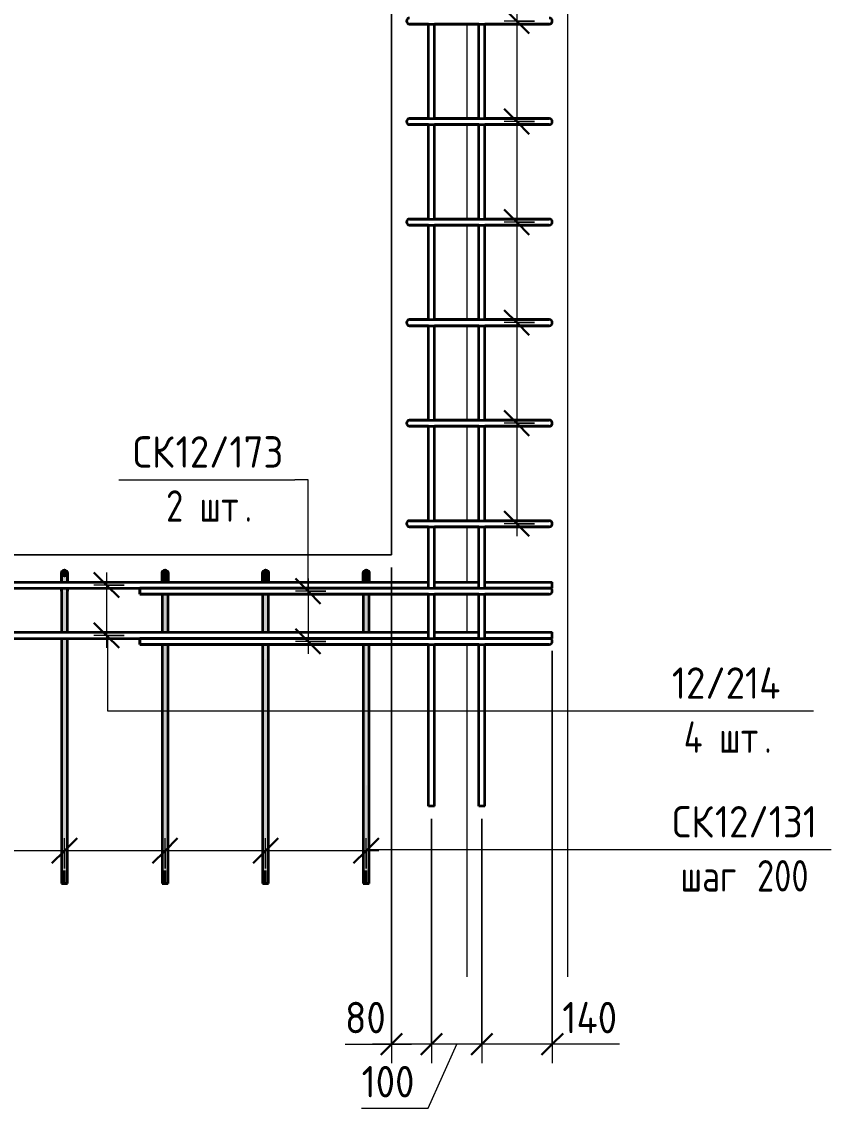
# Model space of a CAD drawing. Header units: millimetres. Extents: x -42469 to 17648, y -5898 to 81170.
# Drawn here: x 16039 to 17648, y -751 to 1411 of the extents above; entities that cross this region are included whole.
import ezdxf

# ---------------------------------------------------------------- set-up
doc = ezdxf.new("R2010")
doc.units = ezdxf.units.MM
for name, color, linetype, lineweight in [('AA_Dim', 7, 'Continuous', 9), ('AA_Dim-25', 7, 'Continuous', 9), ('AA_Oformlenie', 7, 'Continuous', 9), ('AA_Vinoska', 7, 'Continuous', 9), ('AF_Stena_Опалубка', 253, 'Continuous', 18), ('KR_Armatura_Tonkie', 7, 'Continuous', 20)]:
    doc.layers.add(name, color=color, linetype=linetype, lineweight=lineweight)
doc.styles.add('ISOCPEUR_10', font='isocpeur.ttf', dxfattribs={"width": 0.9, "height": 62.5})
doc.styles.add('ISOCPEUR_11', font='isocpeur.ttf', dxfattribs={"width": 0.8, "height": 62.5})
doc.dimstyles.new('00_Точн_3_знака__прозр__3', dxfattribs={"dimscale": 304.8, "dimtxt": 62.248823, "dimasz": 0.139436, "dimexe": 0.123031, "dimexo": 0.082021, "dimgap": 0.008202, "dimtad": 1, "dimdec": 3, "dimrnd": 0.001, "dimdsep": 46, "dimtxsty": 'ISOCPEUR_10', "dimblk1": 'OBLIQUE', "dimblk2": 'OBLIQUE', "dimsah": 1, "dimcen": 0.09, "dimdle": 0.123031, "dimazin": 0, "dimtfac": 1, "dimtdec": 4, "dimtix": 1, "dimtmove": 1, "dimatfit": 3, "dimfxl": 1, "dimtvp": 1, "dimtolj": 1, "dimtzin": 0, "dimlwd": 18, "dimlwe": 18, "dimarcsym": 2})
doc.dimstyles.new('10_Раскладка_арматуры_с_засечками', dxfattribs={"dimscale": 304.8, "dimtxt": 0.18, "dimasz": 0.164042, "dimexe": 0.082021, "dimexo": 0, "dimgap": 0, "dimtad": 1, "dimdec": 3, "dimrnd": 0.001, "dimdsep": 46, "dimtxsty": 'ISOCPEUR_11', "dimblk1": 'OBLIQUE', "dimblk2": 'OBLIQUE', "dimsah": 1, "dimcen": 0.09, "dimdle": 0.082021, "dimazin": 0, "dimtfac": 1, "dimtdec": 4, "dimtix": 1, "dimtmove": 0, "dimatfit": 3, "dimfxl": 1, "dimtvp": 1, "dimtolj": 1, "dimtzin": 0, "dimlwd": 18, "dimlwe": 18, "dimarcsym": 2})
doc.dimstyles.new('10_Раскладка_арматуры_с_засечками_3', dxfattribs={"dimscale": 304.8, "dimtxt": 0.18, "dimasz": 0.164042, "dimexe": 0.082021, "dimexo": 0, "dimgap": 0, "dimtad": 1, "dimdec": 3, "dimrnd": 0.001, "dimdsep": 46, "dimtxsty": 'ISOCPEUR_10', "dimblk1": 'OBLIQUE', "dimblk2": 'OBLIQUE', "dimsah": 1, "dimcen": 0.09, "dimdle": 0.082021, "dimazin": 0, "dimtfac": 1, "dimtdec": 4, "dimtix": 1, "dimtmove": 0, "dimatfit": 3, "dimfxl": 1, "dimtvp": 1, "dimtolj": 1, "dimtzin": 0, "dimlwd": 18, "dimlwe": 18, "dimarcsym": 2})

# ---------------------------------------------------------------- blocks, each defined once
blk = doc.blocks.new('350_Стержень П торец СК-СГ _НесАрм_РабПлоск_ - 350_Стержень П торец СК-СГ _НесАрм_РабПлоск_-V51-Схема обрамления отверстия в стене 1500х2500')
at = {"layer": 'KR_Armatura_Tonkie', "lineweight": 35}
for points in [[(-35329.9, 308), (-35328.3, 308.2), (-35326.9, 308.8), (-35325.6, 309.8), (-35324.7, 311), (-35324.1, 312.6), (-35323.9, 314), (-35324.1, 315.6), (-35324.7, 317), (-35325.6, 318.2), (-35326.9, 319.2), (-35328.3, 319.8), (-35329.9, 320), (-35331.4, 319.8), (-35332.9, 319.2), (-35334.1, 318.2), (-35335.1, 317), (-35335.7, 315.6), (-35335.9, 314), (-35335.7, 312.4), (-35335.1, 311), (-35334.1, 309.7), (-35332.9, 308.8), (-35331.4, 308.2)], [(-35333.3, 296), (-35329.9, 296), (-35329.9, 308), (-35331.4, 308.2), (-35333.3, 309.1), (-35334.7, 310.5), (-35335.3, 311.6), (-35335.7, 312.7), (-35335.6, 309.8), (-35335.9, 308.1), (-35335.8, 296), (-35333.9, 296)], [(-35335.8, 308.6), (-35335.7, 311.1), (-35335.8, 308.8)], [(-35328.2, 296), (-35323.9, 296.3), (-35324.1, 312.4), (-35325.1, 310.5), (-35326.5, 309.1), (-35326.9, 308.8), (-35328.8, 308.1), (-35329.9, 308), (-35329.9, 296)], [(-35323.9, 307.3), (-35324.1, 309.7), (-35324, 308.1), (-35323.9, 307.4)]]:
    blk.add_hatch(color=256, dxfattribs=at).paths.add_polyline_path(points)
h = blk.add_hatch(color=256, dxfattribs=at)
h.paths.add_polyline_path([(-35329.9, -303.9), (-35330.2, 172), (-35335.9, 172), (-35335.7, -303.9), (-35331.4, -303.9)])
h.paths.add_polyline_path([(-35331.6, 196), (-35329.9, 196), (-35329.9, 272), (-35335.9, 272), (-35335.7, 196), (-35332.9, 196)])
h = blk.add_hatch(color=256, dxfattribs=at)
h.paths.add_polyline_path([(-35329.9, -303.9), (-35323.9, -303.9), (-35324.1, 172), (-35329.9, 172), (-35329.9, -210.3)])
h.paths.add_polyline_path([(-35327.1, 196), (-35323.9, 196), (-35324.1, 272), (-35329.9, 272), (-35329.9, 196), (-35328.3, 196)])
at = {"layer": 'AA_Oformlenie'}
for start, end in [(90, 270), (270, 90)]:
    blk.add_arc((-35329.9, 314), 6, start, end, dxfattribs=at)
at = {"layer": 'KR_Armatura_Tonkie', "lineweight": 35}
for p, q in [((-35335.9, 272), (-35335.9, 196)), ((-35323.9, 196), (-35323.9, 272)), ((-35335.9, 172), (-35335.9, -303.9)), ((-35323.9, -303.9), (-35323.9, 172)), ((-35329.9, -303.9), (-35329.9, -277.9)), ((-35329.9, -303.9), (-35329.9, -277.9)), ((-35329.9, -303.9), (-35335.9, -303.9)), ((-35335.7, -303.9), (-35329.9, -303.9)), ((-35329.9, -303.9), (-35335.7, -303.9)), ((-35335.7, -303.9), (-35329.9, -303.9)), ((-35329.9, -303.9), (-35324.1, -303.9)), ((-35323.9, -303.9), (-35329.9, -303.9)), ((-35329.9, -303.9), (-35324.1, -303.9)), ((-35324.1, -303.9), (-35329.9, -303.9))]:
    blk.add_line(p, q, dxfattribs=at)
at = {"layer": 'KR_Armatura_Tonkie', "lineweight": 35, "flags": 128}
for points in [[(-35335.9, 314), (-35335.9, 312), (-35335.9, 306.4), (-35335.9, 297.6), (-35335.9, 296)], [(-35335.9, 296), (-35335.9, 300.2), (-35335.9, 308.2), (-35335.9, 312.9), (-35335.9, 314)], [(-35323.9, 296), (-35323.9, 300.2), (-35323.9, 308.2), (-35323.9, 312.9), (-35323.9, 314)], [(-35323.9, 314), (-35323.9, 312), (-35323.9, 306.4), (-35323.9, 297.6), (-35323.9, 296)]]:
    blk.add_lwpolyline(points, dxfattribs=at)
at = {"layer": 'KR_Armatura_Tonkie', "lineweight": 35}
blk.add_circle((-35329.9, 314), 6, dxfattribs=at)
blk = doc.blocks.new('350_Стержень П торец СК-СГ _НесАрм_РабПлоск_ - 350_Стержень П торец СК-СГ _НесАрм_РабПлоск_-V53-Схема обрамления отверстия в стене 1500х2500')
at = {"layer": 'KR_Armatura_Tonkie', "lineweight": 35}
h = blk.add_hatch(color=256, dxfattribs=at)
h.paths.add_polyline_path([(-35929.9, 308), (-35928.3, 308.2), (-35926.9, 308.8), (-35925.6, 309.8), (-35924.7, 311), (-35924.1, 312.6), (-35923.9, 314), (-35924.1, 315.6), (-35924.7, 317), (-35925.6, 318.2), (-35926.9, 319.2), (-35928.3, 319.8), (-35929.9, 320), (-35931.4, 319.8), (-35932.9, 319.2), (-35934.1, 318.2), (-35935.1, 317), (-35935.7, 315.6), (-35935.9, 314), (-35935.7, 312.4), (-35935.1, 311), (-35934.1, 309.8), (-35932.9, 308.8), (-35930.6, 308.1)])
h.paths.add_polyline_path([(-35930.6, 312.6), (-35930.6, 312.6), (-35924.3, 312.6)])
h = blk.add_hatch(color=256, dxfattribs=at)
h.paths.add_polyline_path([(-35930.6, 278), (-35929.9, 278), (-35929.9, 284), (-35935.4, 284), (-35935.7, 278), (-35931.4, 278)])
h.paths.add_polyline_path([(-35930.6, 296), (-35929.9, 296), (-35929.9, 308), (-35931.4, 308.2), (-35933.3, 309.1), (-35934.7, 310.5), (-35935.3, 311.6), (-35935.7, 312.7), (-35935.6, 309.8), (-35935.9, 308.1), (-35935.8, 296), (-35933.3, 296)])
h = blk.add_hatch(color=256, dxfattribs=at)
h.paths.add_polyline_path([(-35935.9, 278), (-35935.6, 284), (-35935.7, 284), (-35935.8, 282.4)])
h.paths.add_polyline_path([(-35935.8, 308.6), (-35935.7, 311.1), (-35935.8, 308.8)])
h = blk.add_hatch(color=256, dxfattribs=at)
h.paths.add_polyline_path([(-35924.1, 278), (-35923.9, 278.1), (-35924.1, 284), (-35929.9, 284), (-35929.9, 278), (-35924.3, 278)])
h.paths.add_polyline_path([(-35925, 296), (-35923.9, 296.3), (-35924.1, 312.4), (-35925.1, 310.5), (-35926.5, 309.1), (-35926.9, 308.8), (-35928.8, 308.1), (-35929.9, 308), (-35929.9, 296), (-35925.4, 296)])
blk.add_hatch(color=256, dxfattribs=at).paths.add_polyline_path([(-35923.9, 307.3), (-35924.1, 309.7), (-35924, 308.1), (-35923.9, 307.4)])
h = blk.add_hatch(color=256, dxfattribs=at)
h.paths.add_polyline_path([(-35931.4, -303.9), (-35929.9, -303.9), (-35930.1, 184), (-35935.9, 184), (-35935.7, -303.9), (-35932.9, -303.9)])
h.paths.add_polyline_path([(-35934.3, 196), (-35929.9, 196), (-35929.9, 278), (-35935.9, 277.7), (-35935.7, 196), (-35935.1, 196)])
h = blk.add_hatch(color=256, dxfattribs=at)
h.paths.add_polyline_path([(-35929.9, -303.9), (-35923.9, -303.9), (-35924.1, 184), (-35929.9, 184), (-35929.9, 68.6)])
h.paths.add_polyline_path([(-35924.8, 196), (-35923.9, 196), (-35924.1, 278), (-35929.9, 277.7), (-35929.9, 196), (-35925.6, 196)])
at = {"layer": 'AA_Oformlenie'}
for start, end in [(90, 270), (270, 90)]:
    blk.add_arc((-35929.9, 314), 6, start, end, dxfattribs=at)
at = {"layer": 'KR_Armatura_Tonkie', "lineweight": 35}
for p, q in [((-35935.9, 284), (-35935.9, 278)), ((-35935.9, 278), (-35935.9, 284)), ((-35923.9, 278), (-35923.9, 284)), ((-35923.9, 284), (-35923.9, 278)), ((-35935.9, 278), (-35935.9, 196)), ((-35923.9, 196), (-35923.9, 278)), ((-35935.9, 184), (-35935.9, -303.9)), ((-35923.9, -303.9), (-35923.9, 184)), ((-35929.9, -303.9), (-35929.9, -277.9)), ((-35929.9, -303.9), (-35929.9, -277.9)), ((-35929.9, -303.9), (-35935.9, -303.9)), ((-35935.7, -303.9), (-35929.9, -303.9)), ((-35929.9, -303.9), (-35935.7, -303.9)), ((-35935.7, -303.9), (-35929.9, -303.9)), ((-35929.9, -303.9), (-35924.1, -303.9)), ((-35923.9, -303.9), (-35929.9, -303.9)), ((-35929.9, -303.9), (-35924.1, -303.9)), ((-35924.1, -303.9), (-35929.9, -303.9))]:
    blk.add_line(p, q, dxfattribs=at)
at = {"layer": 'KR_Armatura_Tonkie', "lineweight": 35, "flags": 128}
for points in [[(-35935.9, 314), (-35935.9, 312), (-35935.9, 306.4), (-35935.9, 297.6), (-35935.9, 296)], [(-35935.9, 296), (-35935.9, 300.2), (-35935.9, 308.2), (-35935.9, 312.9), (-35935.9, 314)], [(-35923.9, 296), (-35923.9, 300.2), (-35923.9, 308.2), (-35923.9, 312.9), (-35923.9, 314)], [(-35923.9, 314), (-35923.9, 312), (-35923.9, 306.4), (-35923.9, 297.6), (-35923.9, 296)]]:
    blk.add_lwpolyline(points, dxfattribs=at)
at = {"layer": 'KR_Armatura_Tonkie', "lineweight": 35}
blk.add_circle((-35929.9, 314), 6, dxfattribs=at)
blk = doc.blocks.new('DIMBLOCK167-Схема обрамления отверстия в стене 1500х2500')
at = {"layer": 'AA_Dim-25', "lineweight": 30}
for p, q in [((16523.6, -238.4), (16548.6, -213.4)), ((16723.6, -238.4), (16748.6, -213.4)), ((16523.6, -238.4), (16498.6, -263.4)), ((16723.6, -238.4), (16698.6, -263.4))]:
    blk.add_line(p, q, dxfattribs=at)
at = {"layer": 'AA_Dim-25', "lineweight": 18}
for p, q in [((16523.6, -273.8), (16523.6, -213.4)), ((16723.6, -273.8), (16723.6, -213.4)), ((16748.6, -238.4), (16523.6, -238.4)), ((16523.6, -238.4), (16523.6, -273.8)), ((16723.6, -238.4), (16723.6, -273.8))]:
    blk.add_line(p, q, dxfattribs=at)
blk = doc.blocks.new('_Oblique')
at = {"color": 0, "linetype": 'ByBlock', "lineweight": -2}
blk.add_line((-0.5, -0.5), (0.5, 0.5), dxfattribs=at)
blk = doc.blocks.new('DIMBLOCK168-Схема обрамления отверстия в стене 1500х2500')
at = {"layer": 'AA_Dim-25', "lineweight": 30}
for p, q in [((16323.6, -238.4), (16348.6, -213.4)), ((16523.6, -238.4), (16548.6, -213.4)), ((16323.6, -238.4), (16298.6, -263.4)), ((16523.6, -238.4), (16498.6, -263.4))]:
    blk.add_line(p, q, dxfattribs=at)
at = {"layer": 'AA_Dim-25', "lineweight": 18}
for p, q in [((16323.6, -273.8), (16323.6, -213.4)), ((16523.6, -273.8), (16523.6, -213.4)), ((16523.6, -238.4), (16323.6, -238.4)), ((16323.6, -238.4), (16323.6, -273.8)), ((16523.6, -238.4), (16523.6, -273.8))]:
    blk.add_line(p, q, dxfattribs=at)
blk = doc.blocks.new('DIMBLOCK169-Схема обрамления отверстия в стене 1500х2500')
at = {"layer": 'AA_Dim-25', "lineweight": 30}
for p, q in [((16123.6, -238.4), (16148.6, -213.4)), ((16323.6, -238.4), (16348.6, -213.4)), ((16123.6, -238.4), (16098.6, -263.4)), ((16323.6, -238.4), (16298.6, -263.4))]:
    blk.add_line(p, q, dxfattribs=at)
at = {"layer": 'AA_Dim-25', "lineweight": 18}
for p, q in [((16123.6, -273.8), (16123.6, -213.4)), ((16323.6, -273.8), (16323.6, -213.4)), ((16323.6, -238.4), (16123.6, -238.4)), ((16123.6, -238.4), (16123.6, -273.8)), ((16323.6, -238.4), (16323.6, -273.8))]:
    blk.add_line(p, q, dxfattribs=at)
blk = doc.blocks.new('DIMBLOCK170-Схема обрамления отверстия в стене 1500х2500')
at = {"layer": 'AA_Dim-25', "lineweight": 30}
for p, q in [((15923.6, -238.4), (15948.6, -213.4)), ((16123.6, -238.4), (16148.6, -213.4)), ((15923.6, -238.4), (15898.6, -263.4)), ((16123.6, -238.4), (16098.6, -263.4))]:
    blk.add_line(p, q, dxfattribs=at)
at = {"layer": 'AA_Dim-25', "lineweight": 18}
for p, q in [((15923.6, -273.8), (15923.6, -213.4)), ((16123.6, -273.8), (16123.6, -213.4)), ((16123.6, -238.4), (15923.6, -238.4)), ((15923.6, -238.4), (15923.6, -273.8)), ((16123.6, -238.4), (16123.6, -273.8))]:
    blk.add_line(p, q, dxfattribs=at)
blk = doc.blocks.new('042_М_Арматуры - Диам длина поз _ Комментарий-3662934-Схема обрамления отверстия в стене 1500х2500')
at = {"layer": 'AA_Vinoska'}
blk.add_line((-34755.3, -236), (-34405.3, -236), dxfattribs=at)
blk = doc.blocks.new('DIMBLOCK186-Схема обрамления отверстия в стене 1500х2500')
at = {"layer": 'AA_Dim-25', "lineweight": 18}
for p, q in [((17093.6, 159), (17093.6, -660.7)), ((17093.6, -623.2), (17093.6, 159)), ((16953.6, -175), (16953.6, -660.7)), ((16953.6, -623.2), (16953.6, -175)), ((17131.1, -623.2), (16953.6, -623.2)), ((17088.5, -623.2), (17023.6, -623.2)), ((17227.2, -623.2), (17088.5, -623.2))]:
    blk.add_line(p, q, dxfattribs=at)
at = {"layer": 'AA_Dim-25', "lineweight": 30}
for p, q in [((16953.6, -623.2), (16974.9, -602)), ((17093.6, -623.2), (17114.9, -602)), ((16953.6, -623.2), (16932.4, -644.5)), ((17093.6, -623.2), (17072.4, -644.5))]:
    blk.add_line(p, q, dxfattribs=at)
at = {"layer": 'AA_Dim-25', "color": 0, "lineweight": 18, "insert": (17113.5, -539.1), "char_height": 62.5, "width": 136.469, "attachment_point": 1, "line_spacing_factor": 1.149209, "style": 'ISOCPEUR_10'}
blk.add_mtext('140', dxfattribs=at)
blk = doc.blocks.new('DIMBLOCK187-Схема обрамления отверстия в стене 1500х2500')
at = {"layer": 'AA_Dim-25', "lineweight": 18}
for p, q in [((16853.6, -175), (16853.6, -660.7)), ((16853.6, -623.2), (16853.6, -175)), ((16953.6, -175), (16953.6, -660.7)), ((16953.6, -623.2), (16953.6, -175)), ((16847, -750.7), (16903.6, -623.2)), ((16953.6, -623.2), (16853.6, -623.2)), ((16714.3, -750.7), (16847, -750.7))]:
    blk.add_line(p, q, dxfattribs=at)
at = {"layer": 'AA_Dim-25', "lineweight": 30}
for p, q in [((16853.6, -623.2), (16874.9, -602)), ((16953.6, -623.2), (16974.9, -602)), ((16853.6, -623.2), (16832.4, -644.5)), ((16953.6, -623.2), (16932.4, -644.5))]:
    blk.add_line(p, q, dxfattribs=at)
at = {"layer": 'AA_Dim-25', "color": 0, "lineweight": 18, "insert": (16714.3, -666.6), "char_height": 62.5, "width": 129.286, "attachment_point": 1, "line_spacing_factor": 1.149209, "style": 'ISOCPEUR_10'}
blk.add_mtext('100', dxfattribs=at)
blk = doc.blocks.new('DIMBLOCK188-Схема обрамления отверстия в стене 1500х2500')
at = {"layer": 'AA_Dim-25', "lineweight": 18}
for p, q in [((16773.6, 325), (16773.6, -660.7)), ((16773.6, -623.2), (16773.6, 325)), ((16853.6, -175), (16853.6, -660.7)), ((16853.6, -623.2), (16853.6, -175)), ((16681.5, -623.2), (16785.5, -623.2)), ((16853.6, -623.2), (16736.1, -623.2)), ((16785.5, -623.2), (16813.6, -623.2))]:
    blk.add_line(p, q, dxfattribs=at)
at = {"layer": 'AA_Dim-25', "lineweight": 30}
for p, q in [((16773.6, -623.2), (16794.9, -602)), ((16853.6, -623.2), (16874.9, -602)), ((16773.6, -623.2), (16752.4, -644.5)), ((16853.6, -623.2), (16832.4, -644.5))]:
    blk.add_line(p, q, dxfattribs=at)
at = {"layer": 'AA_Dim-25', "color": 0, "lineweight": 18, "insert": (16681.5, -539.1), "char_height": 62.5, "width": 94.81, "attachment_point": 1, "line_spacing_factor": 1.149209, "style": 'ISOCPEUR_10'}
blk.add_mtext('80', dxfattribs=at)
blk = doc.blocks.new('DIMBLOCK195-Схема обрамления отверстия в стене 1500х2500')
at = {"layer": 'AA_Dim-25', "lineweight": 30}
for p, q in [((17022.9, 1612), (16997.9, 1637)), ((17022.9, 1612), (17047.9, 1587)), ((17022.9, 1412), (16997.9, 1437)), ((17022.9, 1412), (17047.9, 1387))]:
    blk.add_line(p, q, dxfattribs=at)
at = {"layer": 'AA_Dim-25', "lineweight": 18}
for p, q in [((17058.3, 1612), (16997.9, 1612)), ((17022.9, 1612), (17022.9, 1412)), ((17022.9, 1612), (17058.3, 1612)), ((17058.3, 1412), (16997.9, 1412)), ((17022.9, 1412), (17058.3, 1412))]:
    blk.add_line(p, q, dxfattribs=at)
blk = doc.blocks.new('DIMBLOCK196-Схема обрамления отверстия в стене 1500х2500')
at = {"layer": 'AA_Dim-25', "lineweight": 30}
for p, q in [((17022.9, 1412), (16997.9, 1437)), ((17022.9, 1412), (17047.9, 1387)), ((17022.9, 1212), (16997.9, 1237)), ((17022.9, 1212), (17047.9, 1187))]:
    blk.add_line(p, q, dxfattribs=at)
at = {"layer": 'AA_Dim-25', "lineweight": 18}
for p, q in [((17058.3, 1412), (16997.9, 1412)), ((17022.9, 1412), (17022.9, 1212)), ((17022.9, 1412), (17058.3, 1412)), ((17058.3, 1212), (16997.9, 1212)), ((17022.9, 1212), (17058.3, 1212))]:
    blk.add_line(p, q, dxfattribs=at)
blk = doc.blocks.new('DIMBLOCK197-Схема обрамления отверстия в стене 1500х2500')
at = {"layer": 'AA_Dim-25', "lineweight": 30}
for p, q in [((17022.9, 1212), (16997.9, 1237)), ((17022.9, 1212), (17047.9, 1187)), ((17022.9, 1012), (16997.9, 1037)), ((17022.9, 1012), (17047.9, 987))]:
    blk.add_line(p, q, dxfattribs=at)
at = {"layer": 'AA_Dim-25', "lineweight": 18}
for p, q in [((17058.3, 1212), (16997.9, 1212)), ((17022.9, 1212), (17022.9, 1012)), ((17022.9, 1212), (17058.3, 1212)), ((17058.3, 1012), (16997.9, 1012)), ((17022.9, 1012), (17058.3, 1012))]:
    blk.add_line(p, q, dxfattribs=at)
blk = doc.blocks.new('DIMBLOCK198-Схема обрамления отверстия в стене 1500х2500')
at = {"layer": 'AA_Dim-25', "lineweight": 30}
for p, q in [((17022.9, 1012), (16997.9, 1037)), ((17022.9, 1012), (17047.9, 987)), ((17022.9, 812), (16997.9, 837)), ((17022.9, 812), (17047.9, 787))]:
    blk.add_line(p, q, dxfattribs=at)
at = {"layer": 'AA_Dim-25', "lineweight": 18}
for p, q in [((17058.3, 1012), (16997.9, 1012)), ((17022.9, 1012), (17022.9, 812)), ((17022.9, 1012), (17058.3, 1012)), ((17058.3, 812), (16997.9, 812)), ((17022.9, 812), (17058.3, 812))]:
    blk.add_line(p, q, dxfattribs=at)
blk = doc.blocks.new('DIMBLOCK199-Схема обрамления отверстия в стене 1500х2500')
at = {"layer": 'AA_Dim-25', "lineweight": 30}
for p, q in [((17022.9, 812), (16997.9, 837)), ((17022.9, 812), (17047.9, 787)), ((17022.9, 612), (16997.9, 637)), ((17022.9, 612), (17047.9, 587))]:
    blk.add_line(p, q, dxfattribs=at)
at = {"layer": 'AA_Dim-25', "lineweight": 18}
for p, q in [((17058.3, 812), (16997.9, 812)), ((17022.9, 812), (17022.9, 612)), ((17022.9, 812), (17058.3, 812)), ((17058.3, 612), (16997.9, 612)), ((17022.9, 612), (17058.3, 612))]:
    blk.add_line(p, q, dxfattribs=at)
blk = doc.blocks.new('DIMBLOCK200-Схема обрамления отверстия в стене 1500х2500')
at = {"layer": 'AA_Dim-25', "lineweight": 30}
for p, q in [((17022.9, 612), (16997.9, 637)), ((17022.9, 612), (17047.9, 587)), ((17022.9, 412), (16997.9, 437)), ((17022.9, 412), (17047.9, 387))]:
    blk.add_line(p, q, dxfattribs=at)
at = {"layer": 'AA_Dim-25', "lineweight": 18}
for p, q in [((17058.3, 612), (16997.9, 612)), ((17022.9, 612), (17022.9, 387)), ((17022.9, 612), (17058.3, 612)), ((17058.3, 412), (16997.9, 412)), ((17022.9, 412), (17058.3, 412))]:
    blk.add_line(p, q, dxfattribs=at)
blk = doc.blocks.new('DIMBLOCK215-Схема обрамления отверстия в стене 1500х2500')
at = {"layer": 'AA_Dim-25', "lineweight": 30}
for p, q in [((16207.1, 290), (16182.1, 315)), ((16207.1, 290), (16232.1, 265)), ((16207.1, 190), (16182.1, 215)), ((16207.1, 190), (16232.1, 165))]:
    blk.add_line(p, q, dxfattribs=at)
at = {"layer": 'AA_Dim-25', "lineweight": 18}
for p, q in [((16207.1, 315), (16207.1, 165)), ((16242.4, 290), (16182.1, 290)), ((16207.1, 290), (16242.4, 290)), ((16242.4, 190), (16182.1, 190)), ((16207.1, 190), (16242.4, 190))]:
    blk.add_line(p, q, dxfattribs=at)
blk = doc.blocks.new('DIMBLOCK216-Схема обрамления отверстия в стене 1500х2500')
at = {"layer": 'AA_Dim-25', "lineweight": 30}
for p, q in [((16607.9, 278), (16582.9, 303)), ((16607.9, 278), (16632.9, 253)), ((16607.9, 178), (16582.9, 203)), ((16607.9, 178), (16632.9, 153))]:
    blk.add_line(p, q, dxfattribs=at)
at = {"layer": 'AA_Dim-25', "lineweight": 18}
for p, q in [((16607.9, 303), (16607.9, 153)), ((16643.2, 278), (16582.9, 278)), ((16607.9, 278), (16643.2, 278)), ((16643.2, 178), (16582.9, 178)), ((16607.9, 178), (16643.2, 178))]:
    blk.add_line(p, q, dxfattribs=at)

msp = doc.modelspace()

# ---------------------------------------------------------------- linework, layer by layer
at = {"layer": 'AA_Vinoska'}
for p, q in [((16608.0473, 499.6577), (16581.8899, 499.6577)), ((16608.0473, 273.5822), (16608.0473, 499.6577)), ((16208.878, 190.5447), (16208.878, 39.9404)), ((16208.878, 39.9404), (17263.1082, 39.9404)), ((16727.4391, -235.9588), (17298.2282, -235.9588))]:
    msp.add_line(p, q, dxfattribs=at)
at = {"layer": 'AF_Stena_Опалубка', "lineweight": 20}
for p, q in [((17123.6218, 3050), (17123.6218, -489.2246)), ((16773.6218, 2850), (16773.6218, 350)), ((16773.6218, 350), (16773.6218, 2850)), ((16923.6218, 1406), (16923.6218, 1218)), ((16923.6218, 1206), (16923.6218, 1018)), ((16923.6218, 1006), (16923.6218, 818)), ((16923.6218, 806), (16923.6218, 618)), ((16923.6218, 606), (16923.6218, 418)), ((16923.6218, 406), (16923.6218, 296)), ((16773.6218, 350), (15273.6218, 350)), ((15273.6218, 350), (16773.6218, 350)), ((16923.6218, 272), (16923.6218, 196)), ((16923.6218, 172), (16923.6218, -489.2246))]:
    msp.add_line(p, q, dxfattribs=at)
at = {"layer": 'KR_Armatura_Tonkie', "lineweight": 35}
for p, q in [((16845.6218, 1406), (16809.6218, 1406)), ((16809.6218, 1406), (16845.6218, 1406)), ((16847.6218, 1406), (16845.6218, 1406)), ((16845.6218, 1406), (17051.6218, 1406)), ((16847.6218, 1218), (16847.6218, 1406)), ((16847.6218, 1218), (16847.6218, 1406)), ((16947.6218, 1406), (16859.6218, 1406)), ((16859.6218, 1218), (16859.6218, 1406)), ((16859.6218, 1218), (16859.6218, 1406)), ((16947.6218, 1218), (16947.6218, 1406)), ((16947.6218, 1218), (16947.6218, 1406)), ((17051.6218, 1406), (16959.6218, 1406)), ((16959.6218, 1218), (16959.6218, 1406)), ((16959.6218, 1218), (16959.6218, 1406)), ((16989.0004, 1406), (17026.1659, 1406)), ((17026.1659, 1406), (17087.6218, 1406)), ((17077.0776, 1406), (17039.9121, 1406)), ((17087.6218, 1406), (17051.6218, 1406)), ((17051.6218, 1406), (17077.0776, 1406)), ((17077.0776, 1406), (17077.0776, 1406)), ((16845.6218, 1218), (16809.6218, 1218)), ((16809.6218, 1218), (16845.6218, 1218)), ((16847.6218, 1218), (16845.6218, 1218)), ((16845.6218, 1218), (17051.6218, 1218)), ((16947.6218, 1218), (16859.6218, 1218)), ((17051.6218, 1218), (16959.6218, 1218)), ((16989.0004, 1218), (17026.1659, 1218)), ((17026.1659, 1218), (17087.6218, 1218)), ((17077.0776, 1218), (17039.9121, 1218)), ((17087.6218, 1218), (17051.6218, 1218)), ((17051.6218, 1218), (17087.6218, 1218)), ((17087.6218, 1218), (17077.0776, 1218)), ((16845.6218, 1206), (16809.6218, 1206)), ((16809.6218, 1206), (16845.6218, 1206)), ((16847.6218, 1206), (16845.6218, 1206)), ((16845.6218, 1206), (17051.6218, 1206)), ((16847.6218, 1018), (16847.6218, 1206)), ((16847.6218, 1018), (16847.6218, 1206)), ((16947.6218, 1206), (16859.6218, 1206)), ((16859.6218, 1018), (16859.6218, 1206)), ((16859.6218, 1018), (16859.6218, 1206)), ((16947.6218, 1018), (16947.6218, 1206)), ((16947.6218, 1018), (16947.6218, 1206)), ((17051.6218, 1206), (16959.6218, 1206)), ((16959.6218, 1018), (16959.6218, 1206)), ((16959.6218, 1018), (16959.6218, 1206)), ((16989.0004, 1206), (17026.1659, 1206)), ((17026.1659, 1206), (17087.6218, 1206)), ((17077.0776, 1206), (17039.9121, 1206)), ((17087.6218, 1206), (17051.6218, 1206)), ((17051.6218, 1206), (17077.0776, 1206)), ((17077.0776, 1206), (17077.0776, 1206)), ((16845.6218, 1018), (16809.6218, 1018)), ((16809.6218, 1018), (16845.6218, 1018)), ((16847.6218, 1018), (16845.6218, 1018)), ((16845.6218, 1018), (17051.6218, 1018)), ((16947.6218, 1018), (16859.6218, 1018)), ((17051.6218, 1018), (16959.6218, 1018)), ((16989.0004, 1018), (17026.1659, 1018)), ((17026.1659, 1018), (17087.6218, 1018)), ((17077.0776, 1018), (17039.9121, 1018)), ((17087.6218, 1018), (17051.6218, 1018)), ((17051.6218, 1018), (17087.6218, 1018)), ((17087.6218, 1018), (17077.0776, 1018)), ((16845.6218, 1006), (16809.6218, 1006)), ((16809.6218, 1006), (16845.6218, 1006)), ((16847.6218, 1006), (16845.6218, 1006)), ((16845.6218, 1006), (17051.6218, 1006)), ((16847.6218, 818), (16847.6218, 1006)), ((16847.6218, 818), (16847.6218, 1006)), ((16947.6218, 1006), (16859.6218, 1006)), ((16859.6218, 818), (16859.6218, 1006)), ((16859.6218, 818), (16859.6218, 1006)), ((16947.6218, 818), (16947.6218, 1006)), ((16947.6218, 818), (16947.6218, 1006)), ((17051.6218, 1006), (16959.6218, 1006)), ((16959.6218, 818), (16959.6218, 1006)), ((16959.6218, 818), (16959.6218, 1006)), ((16989.0004, 1006), (17026.1659, 1006)), ((17026.1659, 1006), (17087.6218, 1006)), ((17077.0776, 1006), (17039.9121, 1006)), ((17087.6218, 1006), (17051.6218, 1006)), ((17051.6218, 1006), (17077.0776, 1006)), ((17077.0776, 1006), (17077.0776, 1006)), ((16845.6218, 818), (16809.6218, 818)), ((16809.6218, 818), (16845.6218, 818)), ((16845.6218, 806), (16809.6218, 806)), ((16809.6218, 806), (16845.6218, 806)), ((16847.6218, 818), (16845.6218, 818)), ((16845.6218, 818), (17051.6218, 818)), ((16847.6218, 806), (16845.6218, 806)), ((16845.6218, 806), (17051.6218, 806)), ((16847.6218, 618), (16847.6218, 806)), ((16847.6218, 618), (16847.6218, 806)), ((16947.6218, 818), (16859.6218, 818)), ((16947.6218, 806), (16859.6218, 806)), ((16859.6218, 618), (16859.6218, 806)), ((16859.6218, 618), (16859.6218, 806)), ((16947.6218, 618), (16947.6218, 806)), ((16947.6218, 618), (16947.6218, 806)), ((17051.6218, 818), (16959.6218, 818)), ((17051.6218, 806), (16959.6218, 806)), ((16959.6218, 618), (16959.6218, 806)), ((16959.6218, 618), (16959.6218, 806)), ((16989.0004, 818), (17026.1659, 818)), ((16989.0004, 806), (17026.1659, 806)), ((17026.1659, 818), (17087.6218, 818)), ((17026.1659, 806), (17087.6218, 806)), ((17077.0776, 818), (17039.9121, 818)), ((17077.0776, 806), (17039.9121, 806)), ((17087.6218, 818), (17051.6218, 818)), ((17051.6218, 818), (17087.6218, 818)), ((17087.6218, 806), (17051.6218, 806)), ((17051.6218, 806), (17077.0776, 806)), ((17087.6218, 818), (17077.0776, 818)), ((17077.0776, 806), (17077.0776, 806)), ((16845.6218, 618), (16809.6218, 618)), ((16809.6218, 618), (16845.6218, 618)), ((16845.6218, 606), (16809.6218, 606)), ((16809.6218, 606), (16845.6218, 606)), ((16847.6218, 618), (16845.6218, 618)), ((16845.6218, 618), (17051.6218, 618)), ((16847.6218, 606), (16845.6218, 606)), ((16845.6218, 606), (17051.6218, 606)), ((16847.6218, 418), (16847.6218, 606)), ((16847.6218, 418), (16847.6218, 606)), ((16947.6218, 618), (16859.6218, 618)), ((16947.6218, 606), (16859.6218, 606)), ((16859.6218, 418), (16859.6218, 606)), ((16859.6218, 418), (16859.6218, 606)), ((16947.6218, 418), (16947.6218, 606)), ((16947.6218, 418), (16947.6218, 606)), ((17051.6218, 618), (16959.6218, 618)), ((17051.6218, 606), (16959.6218, 606)), ((16959.6218, 418), (16959.6218, 606)), ((16959.6218, 418), (16959.6218, 606)), ((16989.0004, 618), (17026.1659, 618)), ((16989.0004, 606), (17026.1659, 606)), ((17026.1659, 618), (17087.6218, 618)), ((17026.1659, 606), (17087.6218, 606)), ((17077.0776, 618), (17039.9121, 618)), ((17077.0776, 606), (17039.9121, 606)), ((17087.6218, 618), (17051.6218, 618)), ((17051.6218, 618), (17087.6218, 618)), ((17087.6218, 606), (17051.6218, 606)), ((17051.6218, 606), (17077.0776, 606)), ((17087.6218, 618), (17077.0776, 618)), ((17077.0776, 606), (17077.0776, 606)), ((16845.6218, 418), (16809.6218, 418)), ((16809.6218, 418), (16845.6218, 418)), ((16847.6218, 418), (16845.6218, 418)), ((16845.6218, 418), (17051.6218, 418)), ((16947.6218, 418), (16859.6218, 418)), ((17051.6218, 418), (16959.6218, 418)), ((16989.0004, 418), (17026.1659, 418)), ((17026.1659, 418), (17087.6218, 418)), ((17077.0776, 418), (17039.9121, 418)), ((17087.6218, 418), (17051.6218, 418)), ((17051.6218, 418), (17087.6218, 418)), ((17087.6218, 418), (17077.0776, 418)), ((16845.6218, 406), (16809.6218, 406)), ((16809.6218, 406), (16845.6218, 406)), ((16847.6218, 406), (16845.6218, 406)), ((16845.6218, 406), (17051.6218, 406)), ((16847.6218, 284), (16847.6218, 406)), ((16847.6218, 296), (16847.6218, 406)), ((16947.6218, 406), (16859.6218, 406)), ((16859.6218, 284), (16859.6218, 406)), ((16859.6218, 296), (16859.6218, 406)), ((16947.6218, 284), (16947.6218, 406)), ((16947.6218, 296), (16947.6218, 406)), ((17051.6218, 406), (16959.6218, 406)), ((16959.6218, 284), (16959.6218, 406)), ((16959.6218, 296), (16959.6218, 406)), ((16989.0004, 406), (17026.1659, 406)), ((17026.1659, 406), (17087.6218, 406)), ((17077.0776, 406), (17039.9121, 406)), ((17087.6218, 406), (17051.6218, 406)), ((17051.6218, 406), (17077.0776, 406)), ((17077.0776, 406), (17077.0776, 406)), ((15199.6218, 296), (16847.6218, 296)), ((15199.6218, 296), (16847.6218, 296)), ((15199.6218, 284), (16847.6218, 284)), ((15199.6218, 284), (16847.6218, 284)), ((16273.6218, 284), (17051.6218, 284)), ((16273.6218, 272), (16273.6218, 284)), ((16847.6218, 284), (16273.6218, 284)), ((16273.6218, 284), (16273.6218, 272)), ((16859.6218, 296), (16947.6218, 296)), ((16859.6218, 296), (16947.6218, 296)), ((16859.6218, 284), (16947.6218, 284)), ((16859.6218, 284), (16947.6218, 284)), ((16947.6218, 284), (16859.6218, 284)), ((16959.6218, 296), (17093.6218, 296)), ((16959.6218, 296), (17093.6218, 296)), ((16959.6218, 284), (17093.6218, 284)), ((16959.6218, 284), (17093.6218, 284)), ((17051.6218, 284), (16959.6218, 284)), ((17051.6218, 284), (17087.6218, 284)), ((17087.6218, 284), (17051.6218, 284)), ((17093.6218, 284), (17093.6218, 296)), ((17093.6218, 284), (17093.6218, 296)), ((16273.6218, 272), (17051.6218, 272)), ((16847.6218, 272), (16273.6218, 272)), ((16847.6218, 184), (16847.6218, 272)), ((16847.6218, 196), (16847.6218, 272)), ((16859.6218, 184), (16859.6218, 272)), ((16859.6218, 196), (16859.6218, 272)), ((16947.6218, 272), (16859.6218, 272)), ((16947.6218, 184), (16947.6218, 272)), ((16947.6218, 196), (16947.6218, 272)), ((16959.6218, 184), (16959.6218, 272)), ((16959.6218, 196), (16959.6218, 272)), ((17051.6218, 272), (16959.6218, 272)), ((17051.6218, 272), (17087.6218, 272)), ((17087.6218, 272), (17051.6218, 272)), ((15199.6218, 196), (16847.6218, 196)), ((15199.6218, 196), (16847.6218, 196)), ((16859.6218, 196), (16947.6218, 196)), ((16859.6218, 196), (16947.6218, 196)), ((16959.6218, 196), (17093.6218, 196)), ((16959.6218, 196), (17093.6218, 196)), ((17093.6218, 184), (17093.6218, 196)), ((17093.6218, 184), (17093.6218, 196)), ((15199.6218, 184), (16847.6218, 184)), ((15199.6218, 184), (16847.6218, 184)), ((16273.6218, 184), (17051.6218, 184)), ((16273.6218, 172), (16273.6218, 184)), ((16847.6218, 184), (16273.6218, 184)), ((16273.6218, 184), (16273.6218, 172)), ((16859.6218, 184), (16947.6218, 184)), ((16859.6218, 184), (16947.6218, 184)), ((16947.6218, 184), (16859.6218, 184)), ((16959.6218, 184), (17093.6218, 184)), ((16959.6218, 184), (17093.6218, 184)), ((17051.6218, 184), (16959.6218, 184)), ((17051.6218, 184), (17087.6218, 184)), ((17087.6218, 184), (17051.6218, 184)), ((16273.6218, 172), (17051.6218, 172)), ((16847.6218, 172), (16273.6218, 172)), ((16847.6218, -150), (16847.6218, 172)), ((16847.6218, -150), (16847.6218, 172)), ((16859.6218, -150), (16859.6218, 172)), ((16859.6218, -150), (16859.6218, 172)), ((16947.6218, 172), (16859.6218, 172)), ((16947.6218, -150), (16947.6218, 172)), ((16947.6218, -150), (16947.6218, 172)), ((16959.6218, -150), (16959.6218, 172)), ((16959.6218, -150), (16959.6218, 172)), ((17051.6218, 172), (16959.6218, 172)), ((17051.6218, 172), (17087.6218, 172)), ((17087.6218, 172), (17051.6218, 172)), ((16859.6218, -150), (16847.6218, -150)), ((16859.6218, -150), (16847.6218, -150)), ((16959.6218, -150), (16947.6218, -150)), ((16959.6218, -150), (16947.6218, -150))]:
    msp.add_line(p, q, dxfattribs=at)
for centre, start, end in [((16809.6218, 1412), 90, 270), ((16809.6218, 1412), 90, 270), ((17087.6218, 1412), 270, 90), ((17087.6218, 1412), 270, 90), ((17087.6218, 1412), 270, 345), ((16809.6218, 1212), 90, 270), ((16809.6218, 1212), 90, 270), ((17087.6218, 1212), 270, 90), ((17087.6218, 1212), 270, 90), ((17087.6218, 1212), 270, 90), ((16809.6218, 1012), 90, 270), ((16809.6218, 1012), 90, 270), ((17087.6218, 1012), 270, 90), ((17087.6218, 1012), 270, 90), ((17087.6218, 1012), 270, 90), ((16809.6218, 812), 90, 270), ((16809.6218, 812), 90, 270), ((17087.6218, 812), 270, 90), ((17087.6218, 812), 270, 90), ((17087.6218, 812), 270, 90), ((16809.6218, 612), 90, 270), ((16809.6218, 612), 90, 270), ((17087.6218, 612), 270, 90), ((17087.6218, 612), 330, 90), ((17087.6218, 612), 270, 90), ((17087.6218, 612), 270, 328.9165402), ((16809.6218, 412), 90, 270), ((16809.6218, 412), 90, 270), ((17087.6218, 412), 270, 90), ((17087.6218, 412), 60, 90), ((17087.6218, 412), 270, 90), ((17087.6218, 412), 270, 59.6266183), ((17087.6218, 278), 270, 90), ((17087.6218, 278), 270, 90), ((17087.6218, 178), 270, 90), ((17087.6218, 178), 270, 90)]:
    msp.add_arc(centre, 6, start, end, dxfattribs=at)

# ---------------------------------------------------------------- block references
at = {"layer": 'AA_Vinoska'}
for p in [(50987.1577, 735.6165), (52018.3761, 275.8992), (52053.4961, 0)]:
    msp.add_blockref('042_М_Арматуры - Диам длина поз _ Комментарий-3662934-Схема обрамления отверстия в стене 1500х2500', p, dxfattribs=at)
at = {"layer": 'KR_Armatura_Tonkie', "lineweight": 35}
for name, p in [('350_Стержень П торец СК-СГ _НесАрм_РабПлоск_ - 350_Стержень П торец СК-СГ _НесАрм_РабПлоск_-V53-Схема обрамления отверстия в стене 1500х2500', (52053.4961, 0)), ('350_Стержень П торец СК-СГ _НесАрм_РабПлоск_ - 350_Стержень П торец СК-СГ _НесАрм_РабПлоск_-V51-Схема обрамления отверстия в стене 1500х2500', (51653.4961, 0)), ('350_Стержень П торец СК-СГ _НесАрм_РабПлоск_ - 350_Стержень П торец СК-СГ _НесАрм_РабПлоск_-V51-Схема обрамления отверстия в стене 1500х2500', (51853.4961, 0)), ('350_Стержень П торец СК-СГ _НесАрм_РабПлоск_ - 350_Стержень П торец СК-СГ _НесАрм_РабПлоск_-V51-Схема обрамления отверстия в стене 1500х2500', (52053.4961, 0))]:
    msp.add_blockref(name, p, dxfattribs=at)

# ---------------------------------------------------------------- texts
at = {"layer": 'AA_Vinoska', "char_height": 62.5, "attachment_point": 1}
for s, insert, width, style in [('СК', (16259.7559, 586.0103), 102.816422, 'ISOCPEUR_10'), ('12/173', (16344.5879, 586.0103), 263.354344, 'ISOCPEUR_10'), ('2 ', (16325.6309, 478.534), 80.16875, 'ISOCPEUR_11'), ('шт', (16391.7767, 478.534), 109.0295, 'ISOCPEUR_11'), ('\\fISOCPEUR|b0|i0|c204|p34|;\\W.8;.', (16481.735, 478.534), 17.637125, 'ISOCPEUR_11'), ('12/214', (17331.2492, 126.293), 268.765734, 'ISOCPEUR_10'), ('4 ', (17354.8492, 18.8167), 84.978875, 'ISOCPEUR_11'), ('шт', (17424.9638, 18.8167), 109.0295, 'ISOCPEUR_11'), ('\\fISOCPEUR|b0|i0|c204|p34|;\\W.8;.', (17514.9222, 18.8167), 17.637125, 'ISOCPEUR_11'), ('СК', (17332.0567, -149.6062), 102.816422, 'ISOCPEUR_10'), ('12/131', (17416.8888, -149.6062), 248.923969, 'ISOCPEUR_10'), (' 200', (17468.6547, -257.0825), 166.751, 'ISOCPEUR_11'), ('шаг', (17348.2692, -257.0825), 145.907125, 'ISOCPEUR_11')]:
    msp.add_mtext(s, dxfattribs=dict(at, insert=insert, width=width, style=style))

# ---------------------------------------------------------------- dimensions: what is measured, and where the dimension line sits
at = {"layer": 'AA_Dim', "lineweight": 18}
for base, p1, p2, dimstyle, override, picture, middle in [((17022.9425, 1412), (17058.2979, 1612), (17058.2979, 1412), '10_Раскладка_арматуры_с_засечками_3', {"dimpost": '<>', "dimfxl": 200}, 'DIMBLOCK195-Схема обрамления отверстия в стене 1500х2500', (16991.6925, 1512)), ((17022.9425, 1212), (17058.2979, 1412), (17058.2979, 1212), '10_Раскладка_арматуры_с_засечками_3', {"dimpost": '<>', "dimfxl": 200}, 'DIMBLOCK196-Схема обрамления отверстия в стене 1500х2500', (16991.6925, 1312)), ((17022.9425, 1012), (17058.2979, 1212), (17058.2979, 1012), '10_Раскладка_арматуры_с_засечками_3', {"dimpost": '<>', "dimfxl": 200}, 'DIMBLOCK197-Схема обрамления отверстия в стене 1500х2500', (16991.6925, 1112)), ((17022.9425, 812), (17058.2979, 1012), (17058.2979, 812), '10_Раскладка_арматуры_с_засечками_3', {"dimpost": '<>', "dimfxl": 200}, 'DIMBLOCK198-Схема обрамления отверстия в стене 1500х2500', (16991.6925, 912)), ((17022.9425, 612), (17058.2979, 812), (17058.2979, 612), '10_Раскладка_арматуры_с_засечками_3', {"dimpost": '<>', "dimfxl": 200}, 'DIMBLOCK199-Схема обрамления отверстия в стене 1500х2500', (16991.6925, 712)), ((17022.9425, 412), (17058.2979, 612), (17058.2979, 412), '10_Раскладка_арматуры_с_засечками_3', {"dimpost": '<>', "dimfxl": 200}, 'DIMBLOCK200-Схема обрамления отверстия в стене 1500х2500', (16991.6925, 512)), ((16207.0533, 190), (16242.4087, 290), (16242.4087, 190), '10_Раскладка_арматуры_с_засечками', {"dimpost": '<>', "dimfxl": 100}, 'DIMBLOCK215-Схема обрамления отверстия в стене 1500х2500', (16175.8033, 240)), ((16607.8918, 178), (16643.2472, 278), (16643.2472, 178), '10_Раскладка_арматуры_с_засечками', {"dimpost": '<>', "dimfxl": 100}, 'DIMBLOCK216-Схема обрамления отверстия в стене 1500х2500', (16576.6418, 228))]:
    dim = msp.add_linear_dim(base=base, p1=p1, p2=p2, angle=90, dimstyle=dimstyle, override=override, dxfattribs=at)
    dim.commit()
    dim.dimension.update_dxf_attribs({"geometry": picture, "text_midpoint": middle})
for base, p1, p2, override, picture, middle in [((16773.6218, -623.2237), (16853.6218, -150), (16773.6218, 350), {"dimpost": '<>', "dimfxl": 506.359556}, 'DIMBLOCK188-Схема обрамления отверстия в стене 1500х2500', (16728.9289, -580.7369)), ((16953.6218, -623.2237), (17093.6218, 184), (16953.6218, -150), {"dimpost": '<>', "dimfxl": 362.154663}, 'DIMBLOCK186-Схема обрамления отверстия в стене 1500х2500', (17181.697, -580.7369)), ((16853.6218, -623.2237), (16953.6218, -150), (16853.6218, -150), {"dimpost": '<>', "dimfxl": 100}, 'DIMBLOCK187-Схема обрамления отверстия в стене 1500х2500', (16778.9139, -708.2369))]:
    dim = msp.add_linear_dim(base=base, p1=p1, p2=p2, dimstyle='00_Точн_3_знака__прозр__3', override=override, dxfattribs=at)
    dim.commit()
    dim.dimension.update_dxf_attribs({"geometry": picture, "text_midpoint": middle, "dimtype": 160})
for base, p1, p2, picture, middle in [((15923.6218, -238.4297), (16123.6218, -273.7851), (15923.6218, -273.7851), 'DIMBLOCK170-Схема обрамления отверстия в стене 1500х2500', (16023.6218, -207.1797)), ((16123.6218, -238.4297), (16323.6218, -273.7851), (16123.6218, -273.7851), 'DIMBLOCK169-Схема обрамления отверстия в стене 1500х2500', (16223.6218, -207.1797)), ((16323.6218, -238.4297), (16523.6218, -273.7851), (16323.6218, -273.7851), 'DIMBLOCK168-Схема обрамления отверстия в стене 1500х2500', (16423.6218, -207.1797)), ((16523.6218, -238.4297), (16723.6218, -273.7851), (16523.6218, -273.7851), 'DIMBLOCK167-Схема обрамления отверстия в стене 1500х2500', (16623.6218, -207.1797))]:
    dim = msp.add_linear_dim(base=base, p1=p1, p2=p2, dimstyle='10_Раскладка_арматуры_с_засечками', override={"dimpost": '<>', "dimfxl": 200}, dxfattribs=at)
    dim.commit()
    dim.dimension.update_dxf_attribs({"geometry": picture, "text_midpoint": middle})

doc.saveas('drawing.dxf')
